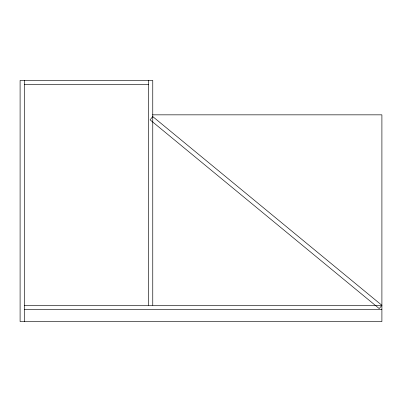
<?xml version="1.0" encoding="UTF-8"?>
<svg xmlns="http://www.w3.org/2000/svg" width="402" height="402" viewBox="0 0 402 402"><rect width="100%" height="100%" fill="white"/><g stroke="black" fill="none" stroke-linecap="round" stroke-linejoin="round"><path stroke-width="0.6" d="M152.76 116.58L150.077 119.836L379.217 308.575L381.9 305.319L152.589 116.439M24.321 84.621L148.539 84.621M152.529 114.841L381.9 114.841L381.9 321.6L20.1 321.6L20.1 80.4L152.76 80.4L152.76 305.319M24.321 305.319L381.9 305.319M24.321 309.54L381.9 309.54M148.539 80.4L148.539 305.319M24.321 80.4L24.321 321.6"/></g></svg>
